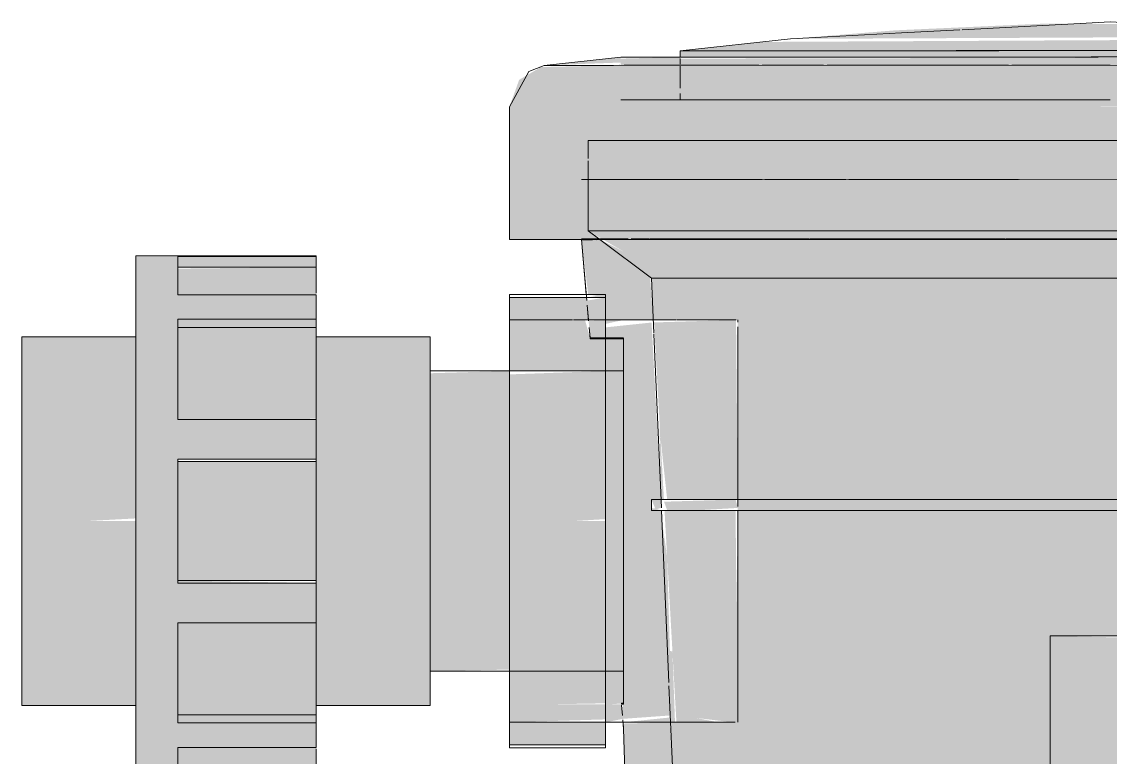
# Model space of a CAD drawing. Header units: metres. Extents: x 147 to 427, y -16 to 162.
# Drawn here: x 201.3675 to 201.5486, y 0.1548 to 0.2773 of the extents above; entities that cross this region are included whole.
import ezdxf

# ---------------------------------------------------------------- set-up
doc = ezdxf.new("R2010")
doc.units = ezdxf.units.M
doc.layers.add('P-PIPE', color=7, linetype='Continuous', lineweight=5)
doc.layers.add('P-SANR-FIXT', color=7, linetype='Continuous', lineweight=5)

# ---------------------------------------------------------------- blocks, each defined once
blk = doc.blocks.new('Bomba Jacuzzi1 - 15B-T 1_1_2CV TRIF_220_380V _1 1_2CV_-2414014-FF')
at = {"layer": 'P-SANR-FIXT', "lineweight": 15, "true_color": 0x0000ff, "transparency": 33554598}
h = blk.add_hatch(color=5, dxfattribs=at)
h.paths.add_polyline_path([(96.04875, 0.27441), (96.14987, 0.27487), (96.11904, 0.27681), (96.09125, 0.27696), (96.06616, 0.27583), (96.04876, 0.27441)])
h.paths.add_polyline_path([(96.1128, 0.27704), (96.10637, 0.2772), (96.11228, 0.27705)])
h = blk.add_hatch(color=5, dxfattribs=at)
h.paths.add_polyline_path([(96.00771, 0.27), (96.02047, 0.27047), (96.02047, 0.27137), (96.00772, 0.27)])
h.paths.add_polyline_path([(96.18345, 0.27006), (96.1908, 0.27063), (96.18345, 0.27117), (96.18345, 0.27006)])
h.paths.add_polyline_path([(96.03036, 0.27243), (96.17112, 0.27273), (96.14987, 0.27444), (96.04403, 0.2739), (96.03036, 0.27243)])
h.paths.add_polyline_path([(96.06616, 0.27441), (96.06616, 0.27441), (96.06762, 0.27441)])
for points in [[(96.03139, 0.27137), (96.17356, 0.27142), (96.17356, 0.27247), (96.03036, 0.27243), (96.03036, 0.27137), (96.03128, 0.27137)], [(96.00196, 0.26311), (96.20194, 0.26319), (96.20032, 0.26766), (96.19591, 0.27006), (96.18345, 0.26951), (96.18345, 0.26428), (96.02047, 0.26428), (96.02047, 0.27001), (96.00722, 0.26972), (96.00358, 0.2676), (96.00196, 0.26312)], [(96.17541, 0.2411), (96.18705, 0.2411), (96.18885, 0.24246), (96.18885, 0.25105), (96.18465, 0.25105), (96.18465, 0.24246), (96.18361, 0.24246), (96.18361, 0.25105), (96.0203, 0.251), (96.0203, 0.24246), (96.01927, 0.24288), (96.01926, 0.251), (96.01506, 0.251), (96.01506, 0.24246), (96.01737, 0.2411), (96.17459, 0.2411)]]:
    blk.add_hatch(color=5, dxfattribs=at).paths.add_polyline_path(points)
h = blk.add_hatch(color=5, dxfattribs=at)
h.paths.add_polyline_path([(96.17855, 0.26428), (96.18345, 0.26428), (96.18345, 0.27142), (96.17356, 0.27116), (96.17356, 0.26428), (96.17855, 0.26428)])
h.paths.add_polyline_path([(96.02667, 0.26428), (96.03036, 0.26428), (96.03036, 0.27137), (96.02047, 0.27112), (96.02047, 0.26428), (96.02536, 0.26428)])
h = blk.add_hatch(color=5, dxfattribs=at)
h.paths.add_polyline_path([(96.03139, 0.26428), (96.17356, 0.26428), (96.17356, 0.27141), (96.03036, 0.27112), (96.03036, 0.26428), (96.03128, 0.26428)])
h.paths.add_polyline_path([(96.10196, 0.27003), (96.10196, 0.27003), (96.10722, 0.27003)])
h = blk.add_hatch(color=5, dxfattribs=at)
h.paths.add_polyline_path([(96.08459, 0.25748), (96.18885, 0.25748), (96.18885, 0.25105), (96.18996, 0.25105), (96.18996, 0.2411), (96.20195, 0.2411), (96.20194, 0.26318), (96.08459, 0.26314)])
h.paths.add_polyline_path([(96.05196, 0.25748), (96.08459, 0.25748), (96.08459, 0.26314), (96.05196, 0.26313)])
h.paths.add_polyline_path([(96.00197, 0.241), (96.01396, 0.2411), (96.01396, 0.251), (96.01506, 0.251), (96.01506, 0.25748), (96.05196, 0.25748), (96.05196, 0.26313), (96.00196, 0.26311), (96.00197, 0.241)])
at = {"layer": 'P-SANR-FIXT', "lineweight": 15, "true_color": 0x181818, "transparency": 33554598}
for points in [[(96.01506, 0.251), (96.18885, 0.25105), (96.18885, 0.25748), (96.01506, 0.25748), (96.01506, 0.251)], [(96.01506, 0.22761), (96.01512, 0.22761), (96.01479, 0.23136), (96.00196, 0.23136), (96.00196, 0.22761), (96.01453, 0.22761)], [(96.01512, 0.22761), (96.01796, 0.22761), (96.01796, 0.23136), (96.01484, 0.23082), (96.01506, 0.22822)], [(96.01796, 0.23136), (96.01784, 0.23186), (96.01506, 0.23136)], [(96.01542, 0.21911), (96.01796, 0.21911), (96.01796, 0.22761), (96.01513, 0.22747), (96.01537, 0.22461), (96.00196, 0.22461), (96.00196, 0.21911), (96.01402, 0.21911)], [(96.01796, 0.22695), (96.02096, 0.22761), (96.01796, 0.22761)], [(96.02096, 0.21911), (96.02096, 0.22445), (96.01796, 0.22445), (96.01796, 0.21911)], [(96.01245, 0.19411), (96.01796, 0.19444), (96.01796, 0.21911), (96.00196, 0.21854), (96.00196, 0.19411)], [(96.02096, 0.19411), (96.02096, 0.21911), (96.01796, 0.21911), (96.01796, 0.19411)], [(96.01449, 0.16911), (96.01796, 0.16915), (96.01796, 0.19411), (96.00196, 0.19411), (96.00196, 0.16911), (96.01245, 0.16911)], [(96.02096, 0.16911), (96.02096, 0.19411), (96.01796, 0.19411), (96.01796, 0.16911)], [(96.00907, 0.16361), (96.01796, 0.16377), (96.01796, 0.16911), (96.00196, 0.16911), (96.00196, 0.16361)], [(96.01886, 0.16361), (96.02096, 0.16377), (96.02096, 0.16911), (96.01796, 0.16911), (96.01796, 0.16361)], [(96.00196, 0.16061), (96.01796, 0.16109), (96.01796, 0.16361), (96.00196, 0.16361), (96.00196, 0.16142)], [(96.01796, 0.16061), (96.02081, 0.16118), (96.02059, 0.16361), (96.01796, 0.16361), (96.01796, 0.16109)], [(96.02866, 0.16061), (96.02877, 0.16061), (96.02866, 0.16141), (96.02096, 0.16061), (96.02561, 0.16061)], [(96.03667, 0.16061), (96.03312, 0.16132), (96.03315, 0.16061), (96.03659, 0.16061)], [(96.00196, 0.15686), (96.01796, 0.15686), (96.01796, 0.16061), (96.00196, 0.16061), (96.00196, 0.15765)]]:
    blk.add_hatch(color=250, dxfattribs=at).paths.add_polyline_path(points)
at = {"layer": 'P-SANR-FIXT', "lineweight": 15, "true_color": 0x0000ff, "transparency": 33554598}
h = blk.add_hatch(color=5, dxfattribs=at)
h.paths.add_polyline_path([(96.01396, 0.2411), (96.01687, 0.2411), (96.01506, 0.24306), (96.01506, 0.251), (96.01396, 0.251)])
h.paths.add_polyline_path([(96.18996, 0.2411), (96.18996, 0.2411), (96.18996, 0.25105), (96.18885, 0.25105), (96.18885, 0.24246), (96.18705, 0.2411), (96.18885, 0.2411)])
h = blk.add_hatch(color=5, dxfattribs=at)
h.paths.add_polyline_path([(96.0203, 0.24246), (96.0203, 0.251), (96.01926, 0.251), (96.01927, 0.24246)])
h.paths.add_polyline_path([(96.18465, 0.24246), (96.18465, 0.25105), (96.18361, 0.25105), (96.18361, 0.24246), (96.18465, 0.24246)])
at = {"layer": 'P-SANR-FIXT', "lineweight": 15, "true_color": 0x181818, "transparency": 33554598}
h = blk.add_hatch(color=250, dxfattribs=at)
h.paths.add_polyline_path([(96.11956, 0), (96.13346, 0), (96.1333, 0.005), (96.10286, 0.00452), (96.10286, 0.00128), (96.10106, 0.00128), (96.10106, 0.00452), (96.02582, 0.00452), (96.02596, 0), (96.11845, 0)])
h.paths.add_polyline_path([(96.15973, 0.01111), (96.20058, 0.01111), (96.20058, 0.037), (96.16946, 0.037), (96.16475, 0.02164), (96.15375, 0.01111), (96.15838, 0.01111)])
h.paths.add_polyline_path([(96.02518, 0.02497), (96.02546, 0.02497), (96.02546, 0.02848), (96.03612, 0.02848), (96.03536, 0.03022), (96.034, 0.0375), (96.02646, 0.0375), (96.02646, 0.0393), (96.03397, 0.0393), (96.03291, 0.0639), (96.02571, 0.0639), (96.02571, 0.0657), (96.03284, 0.0657), (96.03142, 0.0899), (96.02447, 0.0899), (96.02447, 0.0917), (96.0317, 0.09218), (96.03074, 0.1146), (96.02297, 0.1146), (96.02297, 0.1164), (96.03066, 0.1164), (96.02951, 0.1429), (96.02147, 0.1429), (96.02517, 0.02497)])
h.paths.add_polyline_path([(96.02142, 0.1447), (96.02945, 0.1447), (96.02866, 0.16061), (96.02088, 0.1604), (96.02096, 0.15934)])
h.paths.add_polyline_path([(96.17831, 0.175), (96.20101, 0.175), (96.20101, 0.21), (96.20846, 0.21), (96.20846, 0.2411), (96.18695, 0.24103), (96.17831, 0.23454), (96.17673, 0.1977), (96.17831, 0.1977), (96.17831, 0.1959), (96.17666, 0.1959), (96.17576, 0.175)])
h.paths.add_polyline_path([(96.01796, 0.22761), (96.0259, 0.22761), (96.02536, 0.23473), (96.01704, 0.24097), (96.01397, 0.24097), (96.01506, 0.23186), (96.01796, 0.23136), (96.01796, 0.23009)])
h = blk.add_hatch(color=250, dxfattribs=at)
h.paths.add_polyline_path([(96.02096, 0.23803), (96.02096, 0.23899), (96.01704, 0.24097), (96.0203, 0.23852)])
h.paths.add_polyline_path([(96.18361, 0.23852), (96.18465, 0.23998), (96.18361, 0.23882)])
h = blk.add_hatch(color=250, dxfattribs=at)
h.paths.add_polyline_path([(96.10286, 0.005), (96.13346, 0.00553), (96.13377, 0.01016), (96.13494, 0.01104), (96.13838, 0.01111), (96.15375, 0.01111), (96.16478, 0.02176), (96.16733, 0.03007), (96.16708, 0.037), (96.03536, 0.0375), (96.03536, 0.03022), (96.03659, 0.02848), (96.10196, 0.02807), (96.10196, 0.011), (96.10286, 0.01049), (96.10286, 0.00511)])
h.paths.add_polyline_path([(96.10286, 0.00128), (96.10286, 0.005), (96.10106, 0.00452), (96.10106, 0.00128), (96.10196, 0.00128)])
h.paths.add_polyline_path([(96.07118, 0.00493), (96.06455, 0.00544), (96.05992, 0.00622), (96.04868, 0.0105), (96.0383, 0.01009), (96.0383, 0.00803), (96.0358, 0.00859), (96.0358, 0.0105), (96.02996, 0.01036), (96.02982, 0.0083), (96.02571, 0.00802), (96.02596, 0.00493), (96.06897, 0.00493)])
h.paths.add_polyline_path([(96.20501, 0.02222), (96.20946, 0.02222), (96.20899, 0.08898), (96.20556, 0.08898), (96.20501, 0.02422)])
h.paths.add_polyline_path([(96.03536, 0.0225), (96.0358, 0.02283), (96.0358, 0.02497), (96.03745, 0.02539), (96.03618, 0.02807), (96.02546, 0.02807), (96.02588, 0.02441), (96.02996, 0.02386), (96.03, 0.0225)])
h.paths.add_polyline_path([(96.0383, 0.0225), (96.03852, 0.02291), (96.0383, 0.02254)])
h.paths.add_polyline_path([(96.20101, 0.037), (96.20058, 0.0639), (96.171, 0.0639), (96.17015, 0.0393), (96.17745, 0.03898), (96.17745, 0.0375), (96.20058, 0.037)])
h.paths.add_polyline_path([(96.03397, 0.0393), (96.09196, 0.03963), (96.09196, 0.0639), (96.03291, 0.0639), (96.03347, 0.05085)])
h.paths.add_polyline_path([(96.03404, 0.0375), (96.03417, 0.0375), (96.03387, 0.0393), (96.02646, 0.0393), (96.02646, 0.0375), (96.034, 0.0375)])
h.paths.add_polyline_path([(96.03284, 0.0657), (96.09196, 0.0657), (96.09196, 0.0899), (96.0318, 0.0899)])
h.paths.add_polyline_path([(96.03291, 0.0639), (96.03284, 0.0657), (96.02571, 0.0657), (96.02571, 0.0639), (96.03142, 0.0639)])
h.paths.add_polyline_path([(96.20058, 0.0657), (96.20101, 0.0657), (96.20101, 0.08898), (96.19507, 0.08898), (96.19507, 0.0899), (96.17212, 0.0899), (96.17156, 0.0657), (96.1782, 0.0657)])
h.paths.add_polyline_path([(96.03172, 0.0917), (96.09196, 0.09218), (96.09196, 0.1146), (96.03142, 0.1146), (96.0317, 0.09218)])
h.paths.add_polyline_path([(96.02447, 0.0899), (96.0318, 0.0899), (96.03142, 0.0917), (96.02447, 0.0917)])
h.paths.add_polyline_path([(96.02297, 0.1146), (96.03074, 0.1146), (96.03066, 0.1164), (96.02297, 0.1164)])
h.paths.add_polyline_path([(96.08735, 0.1164), (96.09196, 0.1164), (96.09196, 0.1429), (96.03074, 0.1429), (96.03097, 0.13882), (96.0297, 0.13882), (96.02973, 0.13812), (96.03101, 0.13812), (96.03142, 0.13079), (96.03142, 0.1164), (96.08251, 0.1164)])
h.paths.add_polyline_path([(96.17422, 0.13903), (96.19507, 0.13903), (96.19507, 0.14202), (96.20101, 0.14202), (96.20101, 0.1429), (96.17439, 0.1429), (96.17422, 0.13905)])
h.paths.add_polyline_path([(96.20556, 0.14202), (96.20946, 0.14215), (96.20946, 0.19678), (96.20846, 0.19734), (96.20846, 0.21), (96.20101, 0.21), (96.20101, 0.175), (96.20556, 0.175), (96.20556, 0.1436)])
h.paths.add_polyline_path([(96.02951, 0.1429), (96.02951, 0.14337), (96.02945, 0.1447), (96.02142, 0.1447), (96.02147, 0.1429), (96.02866, 0.1429)])
h.paths.add_polyline_path([(96.07421, 0.1447), (96.09196, 0.1447), (96.09196, 0.175), (96.17564, 0.175), (96.17658, 0.1959), (96.03996, 0.1959), (96.0395, 0.16061), (96.02951, 0.16061), (96.02951, 0.1447), (96.07274, 0.1447)])
h.paths.add_polyline_path([(96.20101, 0.1447), (96.20101, 0.175), (96.17576, 0.175), (96.17459, 0.1447), (96.19437, 0.1447)])
h.paths.add_polyline_path([(96.02081, 0.16118), (96.02872, 0.16175), (96.02726, 0.1959), (96.02561, 0.1963), (96.02561, 0.1977), (96.02718, 0.1977), (96.02561, 0.22718), (96.01796, 0.22637), (96.01796, 0.22461), (96.02096, 0.22445), (96.02079, 0.16142)])
h.paths.add_polyline_path([(96.17666, 0.1959), (96.17831, 0.1959), (96.17831, 0.1977), (96.17673, 0.1977), (96.1767, 0.19701)])
h.paths.add_polyline_path([(96.12796, 0.1977), (96.17666, 0.1977), (96.17831, 0.23454), (96.18361, 0.23882), (96.18361, 0.23937), (96.18642, 0.24103), (96.01759, 0.24097), (96.02096, 0.23899), (96.02096, 0.23803), (96.02561, 0.23454), (96.02599, 0.22761), (96.03996, 0.22761), (96.03996, 0.1977), (96.12172, 0.1977)])
h.paths.add_polyline_path([(96.20861, 0.21), (96.20946, 0.21), (96.20896, 0.24032), (96.20879, 0.22539)])
h = blk.add_hatch(color=250, dxfattribs=at)
h.paths.add_polyline_path([(96.00671, 0.22461), (96.01537, 0.22461), (96.01453, 0.22761), (96.00196, 0.22761), (96.00196, 0.22461)])
h.paths.add_polyline_path([(96.00196, 0.22647), (96.00196, 0.22647), (96.00285, 0.22647)])
h = blk.add_hatch(color=250, dxfattribs=at)
h.paths.add_polyline_path([(96.10196, 0.005), (96.10286, 0.00511), (96.10286, 0.011), (96.10196, 0.0105), (96.10196, 0.00565)])
h.paths.add_polyline_path([(96.10106, 0.005), (96.10106, 0.0105), (96.07416, 0.0103), (96.07416, 0.0095), (96.05218, 0.00945), (96.06219, 0.00587), (96.07339, 0.005), (96.09957, 0.005)])
h.paths.add_polyline_path([(96.20501, 0.02222), (96.20501, 0.03153), (96.20101, 0.03153), (96.20101, 0.02222)])
h.paths.add_polyline_path([(96.03911, 0.0225), (96.03916, 0.02294), (96.03943, 0.0265), (96.07416, 0.02618), (96.07462, 0.0225), (96.10196, 0.0225), (96.10193, 0.02807), (96.03659, 0.02806), (96.03713, 0.02614), (96.03823, 0.02497), (96.0383, 0.02441), (96.03879, 0.0225)])
h.paths.add_polyline_path([(96.20501, 0.037), (96.20556, 0.037), (96.20546, 0.08898), (96.20101, 0.08898), (96.20101, 0.0657), (96.20546, 0.0657), (96.20501, 0.0639), (96.20101, 0.0639), (96.20101, 0.06199), (96.20501, 0.06199), (96.20501, 0.03949)])
h.paths.add_polyline_path([(96.09196, 0.0393), (96.16953, 0.03974), (96.16992, 0.05085), (96.17015, 0.05085), (96.17065, 0.05721), (96.17088, 0.0639), (96.09196, 0.0639), (96.09196, 0.03963)])
h.paths.add_polyline_path([(96.03921, 0.0375), (96.09196, 0.0375), (96.09196, 0.0393), (96.034, 0.0393), (96.03417, 0.0375), (96.03917, 0.0375)])
h.paths.add_polyline_path([(96.17015, 0.0375), (96.17745, 0.0375), (96.17745, 0.0393), (96.16993, 0.0388), (96.16992, 0.0375)])
h.paths.add_polyline_path([(96.09196, 0.0657), (96.17098, 0.0657), (96.17156, 0.0899), (96.09196, 0.0899), (96.09196, 0.0684)])
h.paths.add_polyline_path([(96.03291, 0.0639), (96.09196, 0.0639), (96.09196, 0.0657), (96.03284, 0.0657), (96.03287, 0.06498)])
h.paths.add_polyline_path([(96.20101, 0.0639), (96.20058, 0.0657), (96.1782, 0.0657), (96.1782, 0.0639), (96.20058, 0.0639)])
h.paths.add_polyline_path([(96.20946, 0.08936), (96.20943, 0.09198), (96.20556, 0.09142), (96.20556, 0.0895), (96.2091, 0.08937)])
h.paths.add_polyline_path([(96.19507, 0.0899), (96.19507, 0.0917), (96.17945, 0.0917), (96.17945, 0.0899), (96.1908, 0.0899)])
h.paths.add_polyline_path([(96.20101, 0.08966), (96.20101, 0.0899), (96.19507, 0.08988)])
h.paths.add_polyline_path([(96.09196, 0.0917), (96.14507, 0.09218), (96.14507, 0.1146), (96.09196, 0.1146), (96.09196, 0.09218)])
h.paths.add_polyline_path([(96.03931, 0.0899), (96.09196, 0.0899), (96.09196, 0.0917), (96.03172, 0.0917), (96.0318, 0.0899), (96.03917, 0.0899)])
h.paths.add_polyline_path([(96.20101, 0.0917), (96.20101, 0.09198), (96.19847, 0.0917)])
h.paths.add_polyline_path([(96.09196, 0.1164), (96.14507, 0.1164), (96.1452, 0.13903), (96.17405, 0.13945), (96.174, 0.1429), (96.09196, 0.1429), (96.09196, 0.1192)])
h.paths.add_polyline_path([(96.03659, 0.1146), (96.09196, 0.1146), (96.09196, 0.1164), (96.03142, 0.11597), (96.03142, 0.1146), (96.03616, 0.1146)])
h.paths.add_polyline_path([(96.20701, 0.13903), (96.20946, 0.13903), (96.20946, 0.1415), (96.20556, 0.14112), (96.20556, 0.13903)])
h.paths.add_polyline_path([(96.19507, 0.13903), (96.20101, 0.1391), (96.20101, 0.14181), (96.19507, 0.14202), (96.19507, 0.13996)])
h.paths.add_polyline_path([(96.20556, 0.14202), (96.20556, 0.175), (96.20101, 0.175), (96.20101, 0.1447), (96.20546, 0.1447), (96.20546, 0.1429), (96.20101, 0.1429), (96.20101, 0.14202), (96.20546, 0.14202)])
h.paths.add_polyline_path([(96.09196, 0.1447), (96.17428, 0.1447), (96.17541, 0.175), (96.16785, 0.175), (96.16679, 0.17332), (96.16672, 0.175), (96.14552, 0.175), (96.14507, 0.17377), (96.09196, 0.175), (96.09196, 0.14767)])
h.paths.add_polyline_path([(96.04488, 0.1429), (96.09196, 0.1429), (96.09196, 0.1447), (96.03065, 0.14455), (96.03074, 0.1429), (96.04429, 0.1429)])
h.paths.add_polyline_path([(96.20101, 0.1429), (96.20101, 0.1447), (96.18351, 0.1447), (96.18351, 0.1429)])
h.paths.add_polyline_path([(96.0395, 0.16061), (96.03996, 0.16061), (96.03959, 0.1959), (96.02777, 0.1959), (96.02975, 0.16061), (96.03315, 0.16061), (96.03312, 0.16132), (96.03917, 0.16061)])
h.paths.add_polyline_path([(96.03996, 0.1977), (96.03967, 0.2276), (96.02602, 0.22719), (96.02697, 0.21015), (96.02776, 0.20827), (96.02709, 0.20812), (96.02821, 0.1977), (96.03969, 0.1977)])
h.paths.add_polyline_path([(96.15001, 0.1959), (96.17658, 0.1959), (96.17666, 0.1977), (96.03996, 0.1977), (96.03996, 0.1959), (96.14507, 0.1959)])
h.paths.add_polyline_path([(96.02561, 0.1959), (96.02724, 0.1963), (96.02718, 0.1977), (96.02561, 0.1977), (96.02618, 0.1963)])
h.paths.add_polyline_path([(96.20946, 0.19678), (96.20946, 0.21), (96.20861, 0.21), (96.20846, 0.19678)])
h = blk.add_hatch(color=250, dxfattribs=at)
h.paths.add_polyline_path([(96.16992, 0.0393), (96.16997, 0.03974), (96.16992, 0.0446), (96.16953, 0.04462), (96.16953, 0.0393)])
h.paths.add_polyline_path([(96.03074, 0.1146), (96.03142, 0.1146), (96.03142, 0.1164), (96.03066, 0.1164), (96.03069, 0.1158)])
h.paths.add_polyline_path([(96.03074, 0.1429), (96.03064, 0.1447), (96.02947, 0.14429), (96.02953, 0.1429)])
h.paths.add_polyline_path([(96.17428, 0.1447), (96.17446, 0.1447), (96.17437, 0.14667)])
h.paths.add_polyline_path([(96.02877, 0.16061), (96.02951, 0.16061), (96.02909, 0.17241), (96.02866, 0.17248), (96.02821, 0.18812), (96.02734, 0.19411), (96.02874, 0.16141)])
h.paths.add_polyline_path([(96.02767, 0.1977), (96.02709, 0.20812), (96.02776, 0.20827), (96.02693, 0.21086), (96.02718, 0.1977)])
h = blk.add_hatch(color=250, dxfattribs=at)
h.paths.add_polyline_path([(96.10196, 0.005), (96.10196, 0.0105), (96.10106, 0.01011), (96.10106, 0.005)])
h.paths.add_polyline_path([(96.15001, 0.0375), (96.16922, 0.03795), (96.16922, 0.0393), (96.09196, 0.0393), (96.09196, 0.0375), (96.14998, 0.0375)])
h.paths.add_polyline_path([(96.14507, 0.0639), (96.15196, 0.0639), (96.15196, 0.0657), (96.09196, 0.0657), (96.09196, 0.0639), (96.14356, 0.0639)])
h.paths.add_polyline_path([(96.17156, 0.0639), (96.1782, 0.0639), (96.1782, 0.0657), (96.17108, 0.0657), (96.171, 0.0639)])
h.paths.add_polyline_path([(96.20546, 0.0639), (96.20501, 0.0657), (96.20101, 0.0657), (96.20101, 0.0639), (96.20501, 0.0639)])
h.paths.add_polyline_path([(96.20556, 0.0895), (96.20546, 0.09198), (96.20546, 0.09143), (96.20542, 0.0899), (96.20546, 0.0895)])
h.paths.add_polyline_path([(96.19507, 0.0899), (96.20101, 0.0899), (96.20101, 0.0917), (96.19507, 0.0917), (96.19507, 0.09104)])
h.paths.add_polyline_path([(96.17681, 0.0899), (96.17945, 0.0899), (96.17945, 0.0917), (96.17219, 0.0917), (96.17221, 0.0899), (96.17459, 0.0899)])
h.paths.add_polyline_path([(96.09813, 0.0899), (96.12696, 0.09038), (96.12696, 0.0917), (96.09196, 0.0917), (96.09196, 0.0899)])
h.paths.add_polyline_path([(96.10023, 0.1146), (96.12696, 0.11513), (96.12696, 0.1164), (96.09196, 0.1164), (96.09196, 0.1146), (96.09629, 0.1146)])
h.paths.add_polyline_path([(96.20101, 0.13903), (96.20556, 0.13958), (96.20546, 0.14165), (96.20101, 0.14181), (96.20101, 0.1391)])
h.paths.add_polyline_path([(96.10196, 0.1429), (96.10196, 0.1447), (96.09196, 0.1447), (96.09196, 0.1429), (96.09904, 0.1429)])
h.paths.add_polyline_path([(96.20546, 0.1429), (96.20546, 0.1447), (96.20101, 0.1447), (96.20101, 0.1429)])
h.paths.add_polyline_path([(96.17459, 0.1429), (96.18351, 0.1429), (96.18243, 0.1436), (96.18351, 0.1436), (96.18351, 0.1447), (96.17446, 0.1447), (96.17439, 0.1429)])
h.paths.add_polyline_path([(96.03295, 0.1959), (96.03996, 0.1963), (96.0396, 0.1977), (96.02769, 0.19734), (96.02821, 0.1959), (96.03142, 0.1959)])
h = blk.add_hatch(color=250, dxfattribs=at)
h.paths.add_polyline_path([(96.03142, 0.09882), (96.03142, 0.1146), (96.03074, 0.1146), (96.03098, 0.10903)])
h.paths.add_polyline_path([(96.03066, 0.1164), (96.03142, 0.1164), (96.03101, 0.13812), (96.02973, 0.13812), (96.02996, 0.13289)])
h.paths.add_polyline_path([(96.0297, 0.13882), (96.03097, 0.13882), (96.03074, 0.1429), (96.02953, 0.1429)])
h.paths.add_polyline_path([(96.02945, 0.1447), (96.02951, 0.1447), (96.02951, 0.16061), (96.02877, 0.16061), (96.02901, 0.15513)])
h.paths.add_polyline_path([(96.17564, 0.175), (96.17576, 0.175), (96.17578, 0.17801)])
at = {"layer": 'P-SANR-FIXT', "color": 4, "lineweight": 15, "true_color": 0x00ffff}
for p, q in [((96.09698, 0.27699), (96.10195, 0.27726)), ((96.10195, 0.27726), (96.10692, 0.277)), ((96.04875, 0.27441), (96.06721, 0.2754)), ((96.04875, 0.27441), (96.03036, 0.27243)), ((96.03036, 0.27243), (96.03036, 0.27137)), ((96.02047, 0.27137), (96.00771, 0.27)), ((96.17414, 0.27005), (96.00771, 0.27)), ((96.00196, 0.26311), (96.00197, 0.241)), ((96.01397, 0.241), (96.01479, 0.23145)), ((96.017, 0.241), (96.02561, 0.23454)), ((96.02561, 0.23454), (96.026, 0.22539)), ((96.17824, 0.23454), (96.02567, 0.23454)), ((96.01796, 0.23186), (96.00196, 0.23186)), ((96.00196, 0.23186), (96.00196, 0.19411)), ((96.01796, 0.23136), (96.00196, 0.23136)), ((96.01796, 0.19411), (96.01796, 0.23186)), ((96.02756, 0.22761), (96.01796, 0.22761)), ((96.17831, 0.1977), (96.03333, 0.1977)), ((96.0335, 0.1959), (96.17831, 0.1959)), ((96.00196, 0.19411), (96.00196, 0.15636)), ((96.01796, 0.15636), (96.01796, 0.19411)), ((96.02866, 0.16312), (96.02945, 0.1447)), ((96.01796, 0.16061), (96.03043, 0.16061)), ((96.02082, 0.16102), (96.02095, 0.1595)), ((96.02095, 0.1595), (96.02142, 0.1447)), ((96.00196, 0.15686), (96.01796, 0.15686)), ((96.00196, 0.15636), (96.01796, 0.15636))]:
    blk.add_line(p, q, dxfattribs=at)
at = {"layer": 'P-SANR-FIXT', "color": 160, "lineweight": 15, "true_color": 0x0059ff}
for p, q in [((96.06721, 0.2754), (96.07695, 0.27592)), ((96.07731, 0.27594), (96.09698, 0.27699)), ((96.03036, 0.27112), (96.03036, 0.27019)), ((96.03036, 0.26988), (96.03036, 0.26618)), ((96.03036, 0.26531), (96.03036, 0.26428)), ((96.02321, 0.26428), (96.02047, 0.26428)), ((96.02321, 0.26428), (96.02047, 0.26428)), ((96.03139, 0.26428), (96.02325, 0.26428)), ((96.03008, 0.26428), (96.02325, 0.26428)), ((96.03036, 0.26428), (96.06616, 0.26428)), ((96.04434, 0.26428), (96.03139, 0.26428)), ((96.06121, 0.26428), (96.04434, 0.26428)), ((96.08087, 0.26428), (96.06121, 0.26428)), ((96.06616, 0.26428), (96.10195, 0.26428)), ((96.10195, 0.26428), (96.08096, 0.26428)), ((96.01506, 0.25748), (96.01506, 0.25448)), ((96.09345, 0.25748), (96.01506, 0.25748)), ((96.15922, 0.25748), (96.09349, 0.25748)), ((96.01506, 0.25412), (96.01506, 0.24246)), ((96.01396, 0.251), (96.03454, 0.25101)), ((96.01396, 0.251), (96.01419, 0.251)), ((96.03454, 0.25101), (96.11724, 0.25103)), ((96.00799, 0.241), (96.00196, 0.241)), ((96.01276, 0.241), (96.008, 0.241)), ((96.01748, 0.2411), (96.01396, 0.2411)), ((96.08668, 0.241), (96.01396, 0.24097)), ((96.01506, 0.24246), (96.017, 0.241)), ((96.11705, 0.24246), (96.01506, 0.24246)), ((96.16937, 0.24102), (96.08668, 0.241))]:
    blk.add_line(p, q, dxfattribs=at)
at = {"layer": 'P-SANR-FIXT', "color": 5, "lineweight": 15, "true_color": 0x001fff}
for p, q in [((96.01925, 0.27), (96.00771, 0.27)), ((96.08087, 0.26428), (96.03008, 0.26428)), ((96.03036, 0.26428), (96.0328, 0.26428)), ((96.0328, 0.26428), (96.03995, 0.26428)), ((96.03995, 0.26428), (96.10195, 0.26428)), ((96.10195, 0.26428), (96.08096, 0.26428))]:
    blk.add_line(p, q, dxfattribs=at)
at = {"layer": 'P-SANR-FIXT', "color": 5, "lineweight": 15, "true_color": 0x000aff}
for p, q in [((96.02033, 0.27001), (96.01925, 0.27)), ((96.03027, 0.27001), (96.02104, 0.27001))]:
    blk.add_line(p, q, dxfattribs=at)
at = {"layer": 'P-SANR-FIXT', "color": 5, "lineweight": 15, "true_color": 0x0003ff}
for p, q in [((96.04345, 0.27001), (96.03027, 0.27001)), ((96.05424, 0.27002), (96.04401, 0.27001)), ((96.05738, 0.27002), (96.05483, 0.27002)), ((96.08504, 0.27002), (96.05746, 0.27002)), ((96.10195, 0.27003), (96.08558, 0.27003))]:
    blk.add_line(p, q, dxfattribs=at)
at = {"layer": 'P-SANR-FIXT', "color": 166, "lineweight": 15, "true_color": 0x0f2e68}
for p, q in [((96.0203, 0.25748), (96.01506, 0.25748)), ((96.09345, 0.25748), (96.0203, 0.25748)), ((96.14541, 0.25748), (96.09349, 0.25748)), ((96.01419, 0.251), (96.01611, 0.251)), ((96.01635, 0.251), (96.04402, 0.25101)), ((96.04449, 0.25101), (96.05796, 0.25101)), ((96.05847, 0.25101), (96.08667, 0.25102)), ((96.08687, 0.25102), (96.11705, 0.25103)), ((96.02171, 0.2411), (96.01748, 0.2411)), ((96.02529, 0.2411), (96.02221, 0.2411)), ((96.05186, 0.2411), (96.02536, 0.2411)), ((96.08445, 0.2411), (96.05196, 0.2411)), ((96.11922, 0.2411), (96.0846, 0.2411))]:
    blk.add_line(p, q, dxfattribs=at)
at = {"layer": 'P-SANR-FIXT', "color": 5, "lineweight": 15, "true_color": 0x010cec}
blk.add_line((96.01572, 0.241), (96.0128, 0.241), dxfattribs=at)
at = {"layer": 'P-SANR-FIXT', "color": 162, "lineweight": 15, "true_color": 0x0524ca}
for p, q in [((96.01396, 0.2411), (96.01693, 0.2411)), ((96.01576, 0.24097), (96.01396, 0.24097))]:
    blk.add_line(p, q, dxfattribs=at)
at = {"layer": 'P-SANR-FIXT', "color": 126, "lineweight": 15, "true_color": 0x0f6868}
for p, q in [((96.01475, 0.23186), (96.01397, 0.241)), ((96.02567, 0.23454), (96.02561, 0.23454)), ((96.00196, 0.23087), (96.00196, 0.23136)), ((96.00196, 0.23136), (96.00196, 0.23087)), ((96.01479, 0.23145), (96.01484, 0.23082)), ((96.01796, 0.23136), (96.01796, 0.23087)), ((96.01796, 0.23087), (96.01796, 0.23136)), ((96.00196, 0.22692), (96.00196, 0.23009)), ((96.00196, 0.23009), (96.00196, 0.22692)), ((96.01796, 0.23009), (96.01796, 0.22692)), ((96.01796, 0.22692), (96.01796, 0.23009)), ((96.02976, 0.22761), (96.02756, 0.22761)), ((96.03967, 0.22761), (96.02985, 0.22761)), ((96.03996, 0.22722), (96.03996, 0.22761)), ((96.03996, 0.2178), (96.03996, 0.22647)), ((96.00196, 0.22086), (96.00196, 0.22637)), ((96.00196, 0.22637), (96.00196, 0.22086)), ((96.01796, 0.22637), (96.01796, 0.22086)), ((96.01796, 0.22086), (96.01796, 0.22637)), ((96.026, 0.22524), (96.02724, 0.1963)), ((96.01796, 0.22445), (96.02096, 0.22445)), ((96.02096, 0.22461), (96.02096, 0.22357)), ((96.02096, 0.22445), (96.02096, 0.21826)), ((96.02096, 0.22324), (96.02096, 0.22052)), ((96.00196, 0.21301), (96.00196, 0.22045)), ((96.00196, 0.22045), (96.00196, 0.21301)), ((96.01796, 0.22045), (96.01796, 0.21301)), ((96.01796, 0.21301), (96.01796, 0.22045)), ((96.02096, 0.22047), (96.02096, 0.21568)), ((96.03996, 0.19773), (96.03996, 0.2178)), ((96.02096, 0.21568), (96.02096, 0.202)), ((96.00196, 0.20389), (96.00196, 0.21274)), ((96.00196, 0.21274), (96.00196, 0.20389)), ((96.01796, 0.21274), (96.01796, 0.20389)), ((96.01796, 0.20389), (96.01796, 0.21274)), ((96.00196, 0.19411), (96.00196, 0.20375)), ((96.00196, 0.20375), (96.00196, 0.19411)), ((96.01796, 0.20375), (96.01796, 0.19411)), ((96.01796, 0.19411), (96.01796, 0.20375)), ((96.02096, 0.202), (96.02096, 0.19411)), ((96.02561, 0.1977), (96.02561, 0.1959)), ((96.03333, 0.1977), (96.02561, 0.1977)), ((96.02561, 0.1959), (96.0335, 0.1959)), ((96.02726, 0.1959), (96.02849, 0.16721)), ((96.03996, 0.19411), (96.03996, 0.19592)), ((96.00196, 0.18447), (96.00196, 0.19411)), ((96.00196, 0.19411), (96.00196, 0.18447)), ((96.01796, 0.19411), (96.01796, 0.18447)), ((96.01796, 0.18447), (96.01796, 0.19411)), ((96.02096, 0.19411), (96.02096, 0.16775)), ((96.03996, 0.18544), (96.03996, 0.19411)), ((96.03996, 0.17042), (96.03996, 0.18544)), ((96.00196, 0.17549), (96.00196, 0.18433)), ((96.00196, 0.18433), (96.00196, 0.17549)), ((96.01796, 0.18433), (96.01796, 0.17549)), ((96.01796, 0.17549), (96.01796, 0.18433)), ((96.00196, 0.16185), (96.00196, 0.17521)), ((96.00196, 0.17521), (96.00196, 0.16185)), ((96.01796, 0.17521), (96.01796, 0.16777)), ((96.01796, 0.16185), (96.01796, 0.17521)), ((96.14216, 0.175), (96.09196, 0.175)), ((96.09196, 0.17493), (96.09196, 0.14544)), ((96.03996, 0.16061), (96.03996, 0.17042)), ((96.02096, 0.16996), (96.02096, 0.16776)), ((96.01796, 0.16777), (96.01796, 0.16185)), ((96.02096, 0.1677), (96.02096, 0.16498)), ((96.02096, 0.16721), (96.02096, 0.16377)), ((96.02851, 0.1667), (96.02866, 0.16312)), ((96.02096, 0.16377), (96.02059, 0.16377)), ((96.02061, 0.16346), (96.02076, 0.16175)), ((96.02096, 0.16465), (96.02096, 0.16361)), ((96.00196, 0.15813), (96.00196, 0.1613)), ((96.00196, 0.1613), (96.00196, 0.15813)), ((96.01796, 0.1613), (96.01796, 0.15813)), ((96.01796, 0.15813), (96.01796, 0.1613)), ((96.02095, 0.1595), (96.02086, 0.16061)), ((96.02142, 0.1447), (96.02095, 0.1595)), ((96.03043, 0.16061), (96.0395, 0.16061)), ((96.00196, 0.15686), (96.00196, 0.15735)), ((96.00196, 0.15735), (96.00196, 0.15686)), ((96.01796, 0.15735), (96.01796, 0.15686)), ((96.01796, 0.15686), (96.01796, 0.15735))]:
    blk.add_line(p, q, dxfattribs=at)
at = {"layer": 'P-SANR-FIXT', "color": 179, "lineweight": 15, "true_color": 0x141f33}
blk.add_line((96.11705, 0.24246), (96.01506, 0.24246), dxfattribs=at)
at = {"layer": 'P-SANR-FIXT', "color": 172, "lineweight": 15, "true_color": 0x0509c4}
for p, q in [((96.02102, 0.24101), (96.01627, 0.241)), ((96.02535, 0.24101), (96.02165, 0.24101)), ((96.05196, 0.24102), (96.02536, 0.24101)), ((96.0843, 0.24103), (96.05196, 0.24102)), ((96.08663, 0.24103), (96.0846, 0.24103)), ((96.11702, 0.24104), (96.0869, 0.24103))]:
    blk.add_line(p, q, dxfattribs=at)
at = {"layer": 'P-SANR-FIXT', "color": 168, "lineweight": 15, "true_color": 0x111c56}
for p, q in [((96.02118, 0.24098), (96.01645, 0.24097)), ((96.01737, 0.2411), (96.02171, 0.2411)), ((96.03455, 0.24098), (96.02162, 0.24098)), ((96.02221, 0.2411), (96.02529, 0.2411)), ((96.02536, 0.2411), (96.05186, 0.2411)), ((96.08413, 0.24099), (96.03455, 0.24098)), ((96.05196, 0.2411), (96.08445, 0.2411)), ((96.08668, 0.241), (96.08449, 0.24099)), ((96.0846, 0.2411), (96.11922, 0.2411)), ((96.11696, 0.241), (96.08696, 0.241))]:
    blk.add_line(p, q, dxfattribs=at)
at = {"layer": 'P-SANR-FIXT', "color": 250, "lineweight": 15, "true_color": 0x162121}
for p, q in [((96.02707, 0.23454), (96.02561, 0.23454)), ((96.07274, 0.23454), (96.02723, 0.23454)), ((96.15595, 0.23454), (96.07274, 0.23454)), ((96.00196, 0.23166), (96.00196, 0.23057)), ((96.00196, 0.23023), (96.00196, 0.22781)), ((96.01796, 0.23136), (96.01796, 0.23087)), ((96.01796, 0.23087), (96.01796, 0.23136)), ((96.01512, 0.22761), (96.0149, 0.23009)), ((96.01796, 0.23009), (96.01796, 0.22787)), ((96.01796, 0.22787), (96.01796, 0.23009)), ((96.00196, 0.22761), (96.00196, 0.22704)), ((96.00196, 0.22704), (96.00196, 0.22761)), ((96.01796, 0.22761), (96.01796, 0.22704)), ((96.03996, 0.22722), (96.03996, 0.22761)), ((96.00196, 0.2264), (96.00196, 0.22487)), ((96.00196, 0.22487), (96.00196, 0.2264)), ((96.01522, 0.22637), (96.01539, 0.22445)), ((96.03996, 0.2178), (96.03996, 0.22623)), ((96.00196, 0.22357), (96.00196, 0.22461)), ((96.00196, 0.22357), (96.00196, 0.22461)), ((96.00196, 0.22088), (96.00196, 0.22324)), ((96.00196, 0.22088), (96.00196, 0.22324)), ((96.01539, 0.22445), (96.01796, 0.22445)), ((96.00196, 0.21314), (96.00196, 0.22046)), ((96.00196, 0.21928), (96.00196, 0.22046)), ((96.02096, 0.21928), (96.02096, 0.21846)), ((96.02096, 0.21826), (96.02096, 0.21911)), ((96.02096, 0.218), (96.02096, 0.21577)), ((96.02096, 0.20682), (96.02096, 0.2178)), ((96.03996, 0.21138), (96.03996, 0.2178)), ((96.02096, 0.21568), (96.02096, 0.20691)), ((96.00196, 0.20936), (96.00196, 0.21289)), ((96.03996, 0.19773), (96.03996, 0.21086)), ((96.00196, 0.20395), (96.00196, 0.20936)), ((96.02096, 0.20671), (96.02096, 0.202)), ((96.02096, 0.18161), (96.02096, 0.20661)), ((96.00196, 0.19411), (96.00196, 0.20382)), ((96.02096, 0.202), (96.02096, 0.19411)), ((96.02657, 0.1977), (96.02561, 0.1977)), ((96.04766, 0.1977), (96.03949, 0.1977)), ((96.06324, 0.1977), (96.04797, 0.1977)), ((96.10196, 0.1977), (96.06378, 0.1977)), ((96.02561, 0.1959), (96.02666, 0.1959)), ((96.03949, 0.1959), (96.04764, 0.1959)), ((96.03996, 0.19411), (96.03996, 0.19592)), ((96.04797, 0.1959), (96.0634, 0.1959)), ((96.06378, 0.1959), (96.10196, 0.1959)), ((96.00196, 0.1844), (96.00196, 0.19411)), ((96.02096, 0.19411), (96.02096, 0.18151)), ((96.03996, 0.17042), (96.03996, 0.19411)), ((96.00196, 0.17886), (96.00196, 0.18427)), ((96.02096, 0.17042), (96.02096, 0.1814)), ((96.02096, 0.18131), (96.02096, 0.17254)), ((96.00196, 0.17533), (96.00196, 0.17886)), ((96.00196, 0.16776), (96.00196, 0.17508)), ((96.09196, 0.175), (96.09196, 0.15479)), ((96.02096, 0.17245), (96.02096, 0.17022)), ((96.03996, 0.16061), (96.03996, 0.17042)), ((96.00196, 0.16776), (96.00196, 0.16894)), ((96.02096, 0.16911), (96.02096, 0.16996)), ((96.02096, 0.16976), (96.02096, 0.16894)), ((96.00196, 0.16498), (96.00196, 0.1677)), ((96.00196, 0.16498), (96.00196, 0.1677)), ((96.00196, 0.16361), (96.00196, 0.16465)), ((96.00196, 0.16361), (96.00196, 0.16465)), ((96.00196, 0.16335), (96.00196, 0.16182)), ((96.00196, 0.16182), (96.00196, 0.16335)), ((96.01796, 0.16335), (96.01796, 0.16182)), ((96.02096, 0.16377), (96.02096, 0.16361)), ((96.00196, 0.16118), (96.00196, 0.16061)), ((96.00196, 0.16061), (96.00196, 0.16118)), ((96.00196, 0.16041), (96.00196, 0.15799)), ((96.01796, 0.15799), (96.01796, 0.16041)), ((96.00196, 0.15765), (96.00196, 0.15656)), ((96.01796, 0.15656), (96.01796, 0.15765))]:
    blk.add_line(p, q, dxfattribs=at)
at = {"layer": 'P-SANR-FIXT', "color": 250, "lineweight": 15, "true_color": 0x143333}
for p, q in [((96.00196, 0.23087), (96.00196, 0.23136)), ((96.00196, 0.23136), (96.00196, 0.23087)), ((96.00196, 0.22787), (96.00196, 0.23009)), ((96.00196, 0.23009), (96.00196, 0.22787)), ((96.0149, 0.23009), (96.01513, 0.22747)), ((96.01245, 0.22761), (96.00196, 0.22761)), ((96.00196, 0.22761), (96.00196, 0.22704)), ((96.00196, 0.22704), (96.00196, 0.22761)), ((96.01796, 0.22761), (96.01262, 0.22761)), ((96.00196, 0.2264), (96.00196, 0.22103)), ((96.00196, 0.22312), (96.00196, 0.2264)), ((96.01796, 0.2264), (96.01796, 0.22103)), ((96.00196, 0.22103), (96.00196, 0.22312)), ((96.02089, 0.22461), (96.01796, 0.22461)), ((96.02096, 0.22461), (96.02096, 0.22445)), ((96.02096, 0.22459), (96.02096, 0.22357)), ((96.02096, 0.21911), (96.02096, 0.22445)), ((96.02096, 0.22324), (96.02096, 0.22052)), ((96.00196, 0.22068), (96.00196, 0.21313)), ((96.00196, 0.2178), (96.00196, 0.22068)), ((96.01796, 0.22068), (96.01796, 0.21313)), ((96.02096, 0.22047), (96.02096, 0.21928)), ((96.00196, 0.21313), (96.00196, 0.2178)), ((96.00196, 0.21287), (96.00196, 0.20393)), ((96.00196, 0.21086), (96.00196, 0.21287)), ((96.01796, 0.21287), (96.01796, 0.20393)), ((96.00196, 0.20393), (96.00196, 0.21086)), ((96.00196, 0.20379), (96.00196, 0.19411)), ((96.00196, 0.20278), (96.00196, 0.20379)), ((96.01796, 0.20379), (96.01796, 0.19411)), ((96.00196, 0.19411), (96.00196, 0.20278)), ((96.03996, 0.19654), (96.03996, 0.19773)), ((96.00196, 0.19411), (96.00196, 0.18443)), ((96.00196, 0.18443), (96.00196, 0.19411)), ((96.01796, 0.19411), (96.01796, 0.18443)), ((96.00196, 0.18429), (96.00196, 0.17535)), ((96.00196, 0.17736), (96.00196, 0.18429)), ((96.01796, 0.18429), (96.01796, 0.17736)), ((96.00196, 0.17535), (96.00196, 0.17736)), ((96.01796, 0.17736), (96.01796, 0.17535)), ((96.00196, 0.17509), (96.00196, 0.16754)), ((96.00196, 0.16754), (96.00196, 0.17509)), ((96.01796, 0.17509), (96.01796, 0.16754)), ((96.09196, 0.175), (96.09196, 0.17493)), ((96.02096, 0.16776), (96.02096, 0.16911)), ((96.02096, 0.16894), (96.02096, 0.16775)), ((96.00196, 0.16699), (96.00196, 0.16182)), ((96.00196, 0.1651), (96.00196, 0.16699)), ((96.01796, 0.16699), (96.01796, 0.1651)), ((96.02096, 0.1677), (96.02096, 0.16498)), ((96.02096, 0.16377), (96.02096, 0.16721)), ((96.00196, 0.16182), (96.00196, 0.1651)), ((96.01796, 0.1651), (96.01796, 0.16182)), ((96.0206, 0.16361), (96.02096, 0.16361)), ((96.02076, 0.16175), (96.02061, 0.16346)), ((96.02096, 0.16465), (96.02096, 0.16363)), ((96.00196, 0.16118), (96.00196, 0.16061)), ((96.00196, 0.16061), (96.00196, 0.16118)), ((96.00196, 0.16061), (96.01796, 0.16061)), ((96.00196, 0.15813), (96.00196, 0.16035)), ((96.00196, 0.16035), (96.00196, 0.15813)), ((96.01796, 0.16118), (96.01796, 0.16061)), ((96.01796, 0.16035), (96.01796, 0.15813)), ((96.01796, 0.15813), (96.01796, 0.16035)), ((96.00196, 0.15686), (96.00196, 0.15735)), ((96.00196, 0.15735), (96.00196, 0.15686)), ((96.01796, 0.15735), (96.01796, 0.15686)), ((96.01796, 0.15686), (96.01796, 0.15735))]:
    blk.add_line(p, q, dxfattribs=at)
at = {"layer": 'P-SANR-FIXT', "color": 250, "lineweight": 15, "true_color": 0x171b1b}
for p, q in [((96.01796, 0.23057), (96.01796, 0.23166)), ((96.01796, 0.22781), (96.01796, 0.23023)), ((96.00196, 0.22692), (96.00196, 0.22787)), ((96.00196, 0.22787), (96.00196, 0.22692)), ((96.01796, 0.22761), (96.01796, 0.22723)), ((96.00196, 0.22482), (96.00196, 0.22637)), ((96.00196, 0.22637), (96.00196, 0.22482)), ((96.00196, 0.22487), (96.00196, 0.22369)), ((96.00196, 0.22369), (96.00196, 0.22487)), ((96.01537, 0.22461), (96.01522, 0.22637)), ((96.01796, 0.2264), (96.01796, 0.22487)), ((96.01796, 0.2247), (96.01796, 0.22369)), ((96.00196, 0.22312), (96.00196, 0.22103)), ((96.00196, 0.22103), (96.00196, 0.22312)), ((96.01796, 0.22461), (96.01537, 0.22461)), ((96.01796, 0.2231), (96.01796, 0.22103)), ((96.00196, 0.22068), (96.00196, 0.21928)), ((96.00196, 0.21928), (96.00196, 0.22068)), ((96.01796, 0.21997), (96.01796, 0.21928)), ((96.03029, 0.1977), (96.02821, 0.1977)), ((96.03915, 0.1977), (96.03074, 0.1977)), ((96.03996, 0.19654), (96.03996, 0.19773)), ((96.02821, 0.1959), (96.03035, 0.1959)), ((96.03083, 0.1959), (96.03914, 0.1959)), ((96.00196, 0.16894), (96.00196, 0.16754)), ((96.00196, 0.16754), (96.00196, 0.16894)), ((96.01796, 0.16899), (96.01796, 0.16796)), ((96.00196, 0.16699), (96.00196, 0.1651)), ((96.00196, 0.1651), (96.00196, 0.16699)), ((96.01796, 0.16699), (96.01796, 0.1651)), ((96.00196, 0.16453), (96.00196, 0.16335)), ((96.00196, 0.16335), (96.00196, 0.16453)), ((96.00196, 0.16185), (96.00196, 0.1634)), ((96.00196, 0.1634), (96.00196, 0.16185)), ((96.01796, 0.16433), (96.01796, 0.16343)), ((96.01796, 0.1634), (96.01796, 0.16185)), ((96.01796, 0.16185), (96.01796, 0.1634)), ((96.00196, 0.16035), (96.00196, 0.1613)), ((96.00196, 0.1613), (96.00196, 0.16035))]:
    blk.add_line(p, q, dxfattribs=at)
at = {"layer": 'P-SANR-FIXT', "color": 250, "lineweight": 15, "true_color": 0x171919}
for p, q in [((96.00196, 0.22781), (96.00196, 0.2268)), ((96.01796, 0.22787), (96.01796, 0.2271)), ((96.01796, 0.2271), (96.01796, 0.22787)), ((96.00196, 0.22644), (96.00196, 0.22485)), ((96.00196, 0.22382), (96.00196, 0.22482)), ((96.00196, 0.22482), (96.00196, 0.22382)), ((96.01796, 0.22637), (96.01796, 0.22482)), ((96.01796, 0.22482), (96.01796, 0.22637)), ((96.01796, 0.22467), (96.01796, 0.22382)), ((96.01796, 0.22382), (96.01796, 0.22467)), ((96.00196, 0.22086), (96.00196, 0.22337)), ((96.00196, 0.22337), (96.00196, 0.22086)), ((96.01796, 0.22334), (96.01796, 0.22086)), ((96.01796, 0.22086), (96.01796, 0.22334)), ((96.00196, 0.21923), (96.00196, 0.22045)), ((96.00196, 0.22045), (96.00196, 0.21923)), ((96.01796, 0.21982), (96.01796, 0.21923)), ((96.01796, 0.21923), (96.01796, 0.21982)), ((96.00196, 0.16485), (96.00196, 0.16899)), ((96.00196, 0.16899), (96.00196, 0.16777)), ((96.01796, 0.16904), (96.01796, 0.16814)), ((96.01796, 0.16814), (96.01796, 0.16904)), ((96.00196, 0.16777), (96.00196, 0.16485)), ((96.01796, 0.16777), (96.01796, 0.16485)), ((96.01796, 0.16485), (96.01796, 0.16777)), ((96.00196, 0.1634), (96.00196, 0.1644)), ((96.00196, 0.1644), (96.00196, 0.1634)), ((96.00196, 0.16337), (96.00196, 0.16178)), ((96.01796, 0.16423), (96.01796, 0.16347)), ((96.01796, 0.16347), (96.01796, 0.16423)), ((96.01796, 0.16178), (96.01796, 0.16337)), ((96.00196, 0.16142), (96.00196, 0.16041))]:
    blk.add_line(p, q, dxfattribs=at)
at = {"layer": 'P-SANR-FIXT', "color": 250, "lineweight": 15, "true_color": 0x171818}
for p, q in [((96.01796, 0.22699), (96.01796, 0.22781)), ((96.00196, 0.22485), (96.00196, 0.22382)), ((96.01796, 0.22485), (96.01796, 0.22644)), ((96.01796, 0.22382), (96.01796, 0.22469)), ((96.00196, 0.22336), (96.00196, 0.2208)), ((96.01796, 0.2208), (96.01796, 0.22333)), ((96.00196, 0.22049), (96.00196, 0.21925)), ((96.01796, 0.21925), (96.01796, 0.21985)), ((96.00196, 0.16897), (96.00196, 0.16773)), ((96.01796, 0.16811), (96.01796, 0.16901)), ((96.00196, 0.16742), (96.00196, 0.16486)), ((96.01796, 0.16486), (96.01796, 0.16742)), ((96.00196, 0.1644), (96.00196, 0.16337)), ((96.01796, 0.16345), (96.01796, 0.16423))]:
    blk.add_line(p, q, dxfattribs=at)
at = {"layer": 'P-SANR-FIXT', "color": 4, "lineweight": 15, "true_color": 0x00ffff, "flags": 128}
for points in [[(96.00196, 0.26311), (96.00518, 0.269), (96.00771, 0.27)], [(96.00196, 0.241), (96.00799, 0.241), (96.02535, 0.24101), (96.05196, 0.24102), (96.08459, 0.24103), (96.11932, 0.24104), (96.15196, 0.24105), (96.17856, 0.24105), (96.19593, 0.24106), (96.20196, 0.24106)]]:
    blk.add_lwpolyline(points, dxfattribs=at)
at = {"layer": 'P-SANR-FIXT', "color": 250, "lineweight": 15, "true_color": 0x171b1b, "flags": 128}
blk.add_lwpolyline([(96.01537, 0.22461), (96.01538, 0.22457), (96.01539, 0.22445)], dxfattribs=at)
at = {"layer": 'P-SANR-FIXT', "color": 250, "lineweight": 15, "true_color": 0x143333, "flags": 128}
blk.add_lwpolyline([(96.02059, 0.16377), (96.0206, 0.16365), (96.0206, 0.16361)], dxfattribs=at)
at = {"layer": 'P-SANR-FIXT', "color": 4, "lineweight": 15, "true_color": 0x00ffff}
for points, knots in [([(96.03036, 0.27243), (96.03036, 0.27243), (96.03141, 0.27243), (96.03607, 0.27243), (96.04361, 0.27244), (96.0537, 0.27244), (96.0659, 0.27244), (96.07967, 0.27245), (96.09934, 0.27245), (96.12474, 0.27246), (96.15129, 0.27247), (96.16931, 0.27247), (96.17356, 0.27247), (96.17356, 0.27247)], [-1, -1, -1, -1, -0.933333, -0.866667, -0.8, -0.733333, -0.666667, -0.6, -0.533333, -0.4, -0.266667, -0.133333, 0, 0, 0, 0]), ([(96.18345, 0.27142), (96.18345, 0.27142), (96.1824, 0.27142), (96.17773, 0.27142), (96.17015, 0.27141), (96.15995, 0.27141), (96.14753, 0.27141), (96.12862, 0.2714), (96.10196, 0.27139), (96.06996, 0.27139), (96.04284, 0.27138), (96.02471, 0.27137), (96.02047, 0.27137), (96.02047, 0.27137)], [-1, -1, -1, -1, -0.9375, -0.875, -0.8125, -0.75, -0.6875, -0.625, -0.5, -0.375, -0.25, -0.125, 0, 0, 0, 0])]:
    blk.add_open_spline(points, degree=3, knots=knots, dxfattribs=at)
at = {"layer": 'P-SANR-FIXT', "color": 5, "lineweight": 15, "true_color": 0x001fff}
for points in [[(96.03655, 0.27243), (96.03248, 0.27243), (96.03036, 0.27243), (96.03036, 0.27243)], [(96.04404, 0.27244), (96.0411, 0.27244), (96.03858, 0.27243), (96.03655, 0.27243)], [(96.05405, 0.27244), (96.05034, 0.27244), (96.04698, 0.27244), (96.04404, 0.27244)], [(96.10944, 0.27246), (96.10447, 0.27245), (96.09945, 0.27245), (96.09448, 0.27245)], [(96.03001, 0.27137), (96.03047, 0.27137), (96.03093, 0.27137), (96.03142, 0.27137)], [(96.03176, 0.27137), (96.03253, 0.27137), (96.03335, 0.27137), (96.0342, 0.27137)], [(96.0342, 0.27137), (96.03717, 0.27138), (96.04057, 0.27138), (96.04434, 0.27138)], [(96.04434, 0.27138), (96.0445, 0.27138), (96.04467, 0.27138), (96.04483, 0.27138)]]:
    blk.add_open_spline(points, degree=3, dxfattribs=at)
for points, knots in [([(96.09448, 0.27245), (96.0895, 0.27245), (96.07475, 0.27244), (96.06148, 0.27244), (96.05405, 0.27244)], [-0.4666667, -0.4666667, -0.4666667, -0.4666667, -0.4, -0.2666667, -0.2666667, -0.2666667, -0.2666667]), ([(96.04493, 0.27138), (96.04854, 0.27138), (96.05664, 0.27138), (96.07265, 0.27139), (96.08538, 0.27139), (96.09301, 0.27139)], [-0.746744, -0.746744, -0.746744, -0.746744, -0.6875, -0.625, -0.5350536, -0.5350536, -0.5350536, -0.5350536]), ([(96.09348, 0.27139), (96.0963, 0.27139), (96.10725, 0.2714), (96.1182, 0.2714), (96.12597, 0.2714)], [-0.5331862, -0.5331862, -0.5331862, -0.5331862, -0.5, -0.4048062, -0.4048062, -0.4048062, -0.4048062])]:
    blk.add_open_spline(points, degree=3, knots=knots, dxfattribs=at)
at = {"layer": 'P-SANR-FIXT', "color": 160, "lineweight": 15, "true_color": 0x0059ff}
for points in [[(96.02047, 0.27137), (96.02047, 0.27137), (96.02152, 0.27137), (96.02463, 0.27137), (96.02667, 0.27137)], [(96.02667, 0.27137), (96.02767, 0.27137), (96.02879, 0.27137), (96.03001, 0.27137)]]:
    blk.add_open_spline(points, degree=3, dxfattribs=at)
blk = doc.blocks.new('AF_Soldavel_Uniao - Standard-3997284-FF')
at = {"layer": 'P-PIPE', "lineweight": 15, "true_color": 0x69503c}
for points in [[(95.94678, 0.19411), (95.94678, 0.20442), (95.96978, 0.20442), (95.96978, 0.21103), (95.94678, 0.21103), (95.94678, 0.22771), (95.96978, 0.22771), (95.96978, 0.2318), (95.94678, 0.2318), (95.94678, 0.23817), (95.93978, 0.23817), (95.93978, 0.19411)], [(95.9476, 0.23641), (95.96978, 0.23641), (95.96978, 0.23817), (95.94678, 0.23817), (95.94678, 0.23641)], [(95.96147, 0.2318), (95.96978, 0.2318), (95.96978, 0.23641), (95.94678, 0.23615), (95.94678, 0.2318), (95.9476, 0.2318)], [(95.94678, 0.22637), (95.96978, 0.22637), (95.96978, 0.22771), (95.94678, 0.22771)], [(95.93138, 0.19411), (95.93978, 0.19456), (95.93978, 0.22481), (95.92078, 0.22481), (95.92078, 0.19411)], [(95.96278, 0.21103), (95.96978, 0.21116), (95.96978, 0.22637), (95.94678, 0.22637), (95.94678, 0.21103), (95.9476, 0.21103)], [(95.98878, 0.19411), (95.98878, 0.22481), (95.96978, 0.22481), (95.96978, 0.19411), (95.98002, 0.19411)], [(95.96278, 0.18421), (95.96978, 0.18421), (95.96978, 0.20401), (95.94678, 0.20401), (95.94678, 0.18421), (95.9476, 0.18421)], [(95.93813, 0.16341), (95.93978, 0.16341), (95.93978, 0.19411), (95.92078, 0.19411), (95.92078, 0.16341)], [(95.93978, 0.14991), (95.94678, 0.15005), (95.94678, 0.15642), (95.96978, 0.15642), (95.96978, 0.16051), (95.94678, 0.16051), (95.94678, 0.17719), (95.96978, 0.17719), (95.96978, 0.1838), (95.94678, 0.18421), (95.94678, 0.19411), (95.93978, 0.19411), (95.93978, 0.15005)], [(95.98002, 0.16341), (95.98878, 0.16341), (95.98878, 0.19411), (95.96978, 0.19411), (95.96978, 0.16341)], [(95.94678, 0.16185), (95.96978, 0.16185), (95.96978, 0.17719), (95.94678, 0.17719), (95.94678, 0.16286)], [(95.94678, 0.16051), (95.96978, 0.16051), (95.96978, 0.16185), (95.94678, 0.16185)], [(95.94678, 0.15181), (95.96978, 0.15181), (95.96978, 0.15642), (95.94678, 0.15642), (95.94678, 0.15207)], [(95.96978, 0.15005), (95.96978, 0.15181), (95.94678, 0.15142), (95.94678, 0.15005), (95.9476, 0.15005)]]:
    blk.add_hatch(color=27, dxfattribs=at).paths.add_polyline_path(points)
at = {"layer": 'P-PIPE', "color": 4, "lineweight": 15, "true_color": 0x00ffff}
for p, q in [((95.96978, 0.23831), (95.93978, 0.23831)), ((95.93978, 0.23831), (95.93978, 0.19411)), ((95.94678, 0.2318), (95.94678, 0.23817)), ((95.96978, 0.23817), (95.94678, 0.23817)), ((95.96978, 0.23817), (95.96978, 0.23831)), ((95.96978, 0.23641), (95.96978, 0.23817)), ((95.96978, 0.23641), (95.94678, 0.23641)), ((95.96978, 0.23641), (95.96978, 0.23205)), ((95.94678, 0.2318), (95.96978, 0.2318)), ((95.96978, 0.22771), (95.96978, 0.2318)), ((95.94678, 0.21103), (95.94678, 0.22771)), ((95.96978, 0.22771), (95.94678, 0.22771)), ((95.96978, 0.22637), (95.96978, 0.22771)), ((95.93978, 0.22481), (95.92078, 0.22481)), ((95.92078, 0.22481), (95.92078, 0.19411)), ((95.94678, 0.22637), (95.96978, 0.22637)), ((95.96978, 0.22637), (95.96978, 0.21107)), ((95.98878, 0.22481), (95.96978, 0.22481)), ((95.98878, 0.19411), (95.98878, 0.22481)), ((95.94678, 0.21103), (95.96978, 0.21103)), ((95.96978, 0.20442), (95.96978, 0.21103)), ((95.94678, 0.19411), (95.94678, 0.20442)), ((95.96978, 0.20442), (95.94678, 0.20442)), ((95.94678, 0.20401), (95.96978, 0.20401)), ((95.96978, 0.20401), (95.96978, 0.20442)), ((95.96978, 0.20401), (95.96978, 0.18421)), ((95.92078, 0.19411), (95.92078, 0.16341)), ((95.93978, 0.19411), (95.93978, 0.14991)), ((95.94678, 0.1838), (95.94678, 0.19411)), ((95.98878, 0.16341), (95.98878, 0.19411)), ((95.94678, 0.18421), (95.96978, 0.18421)), ((95.94678, 0.1838), (95.96978, 0.1838)), ((95.96978, 0.1838), (95.96978, 0.18421)), ((95.96978, 0.17719), (95.96978, 0.1838)), ((95.94678, 0.16051), (95.94678, 0.17719)), ((95.96978, 0.17719), (95.94678, 0.17719)), ((95.96978, 0.17715), (95.96978, 0.16185)), ((95.92078, 0.16341), (95.93978, 0.16341)), ((95.96978, 0.16341), (95.98878, 0.16341)), ((95.94678, 0.16185), (95.96978, 0.16185)), ((95.96978, 0.16051), (95.96978, 0.16185)), ((95.94678, 0.16051), (95.96978, 0.16051)), ((95.96978, 0.15642), (95.96978, 0.16051)), ((95.94678, 0.15005), (95.94678, 0.15642)), ((95.96978, 0.15642), (95.94678, 0.15642)), ((95.96978, 0.15617), (95.96978, 0.15181)), ((95.96978, 0.15181), (95.94678, 0.15181)), ((95.96978, 0.15005), (95.96978, 0.15181)), ((95.93978, 0.14991), (95.96978, 0.14991)), ((95.94678, 0.15005), (95.96978, 0.15005)), ((95.96978, 0.14991), (95.96978, 0.15005))]:
    blk.add_line(p, q, dxfattribs=at)

msp = doc.modelspace()

# ---------------------------------------------------------------- hatches: boundary and pattern name
at = {"layer": 'P-PIPE', "true_color": 0x00ffff}
for points in [[(201.44292, 0.19411), (201.44864, 0.19411), (201.44864, 0.21911), (201.43546, 0.21873), (201.43546, 0.19411)], [(201.43546, 0.16911), (201.44864, 0.16939), (201.44864, 0.19411), (201.43546, 0.19411), (201.43546, 0.16958)]]:
    msp.add_hatch(color=4, dxfattribs=at).paths.add_polyline_path(points)

# ---------------------------------------------------------------- linework, layer by layer
at = {"layer": 'P-PIPE', "color": 250, "lineweight": 15, "true_color": 0x162121}
for p, q in [((201.46764, 0.21911), (201.43546, 0.21911)), ((201.46764, 0.21826), (201.46764, 0.21911)), ((201.46764, 0.20684), (201.46764, 0.21792)), ((201.43546, 0.16911), (201.46764, 0.16911))]:
    msp.add_line(p, q, dxfattribs=at)
at = {"layer": 'P-PIPE', "color": 126, "lineweight": 15, "true_color": 0x0f6868}
for p, q in [((201.46764, 0.18161), (201.46764, 0.20661)), ((201.46764, 0.1703), (201.46764, 0.18138)), ((201.46764, 0.16911), (201.46764, 0.16996))]:
    msp.add_line(p, q, dxfattribs=at)

# ---------------------------------------------------------------- block references
at = {"layer": 'P-PIPE', "color": 4, "lineweight": 15, "true_color": 0x00ffff}
msp.add_blockref('AF_Soldavel_Uniao - Standard-3997284-FF', (105.44668, 0), dxfattribs=at)
at = {"layer": 'P-SANR-FIXT', "color": 126, "lineweight": 15, "true_color": 0x0f6868}
msp.add_blockref('Bomba Jacuzzi1 - 15B-T 1_1_2CV TRIF_220_380V _1 1_2CV_-2414014-FF', (105.44668, 0), dxfattribs=at)

doc.saveas('drawing.dxf')
